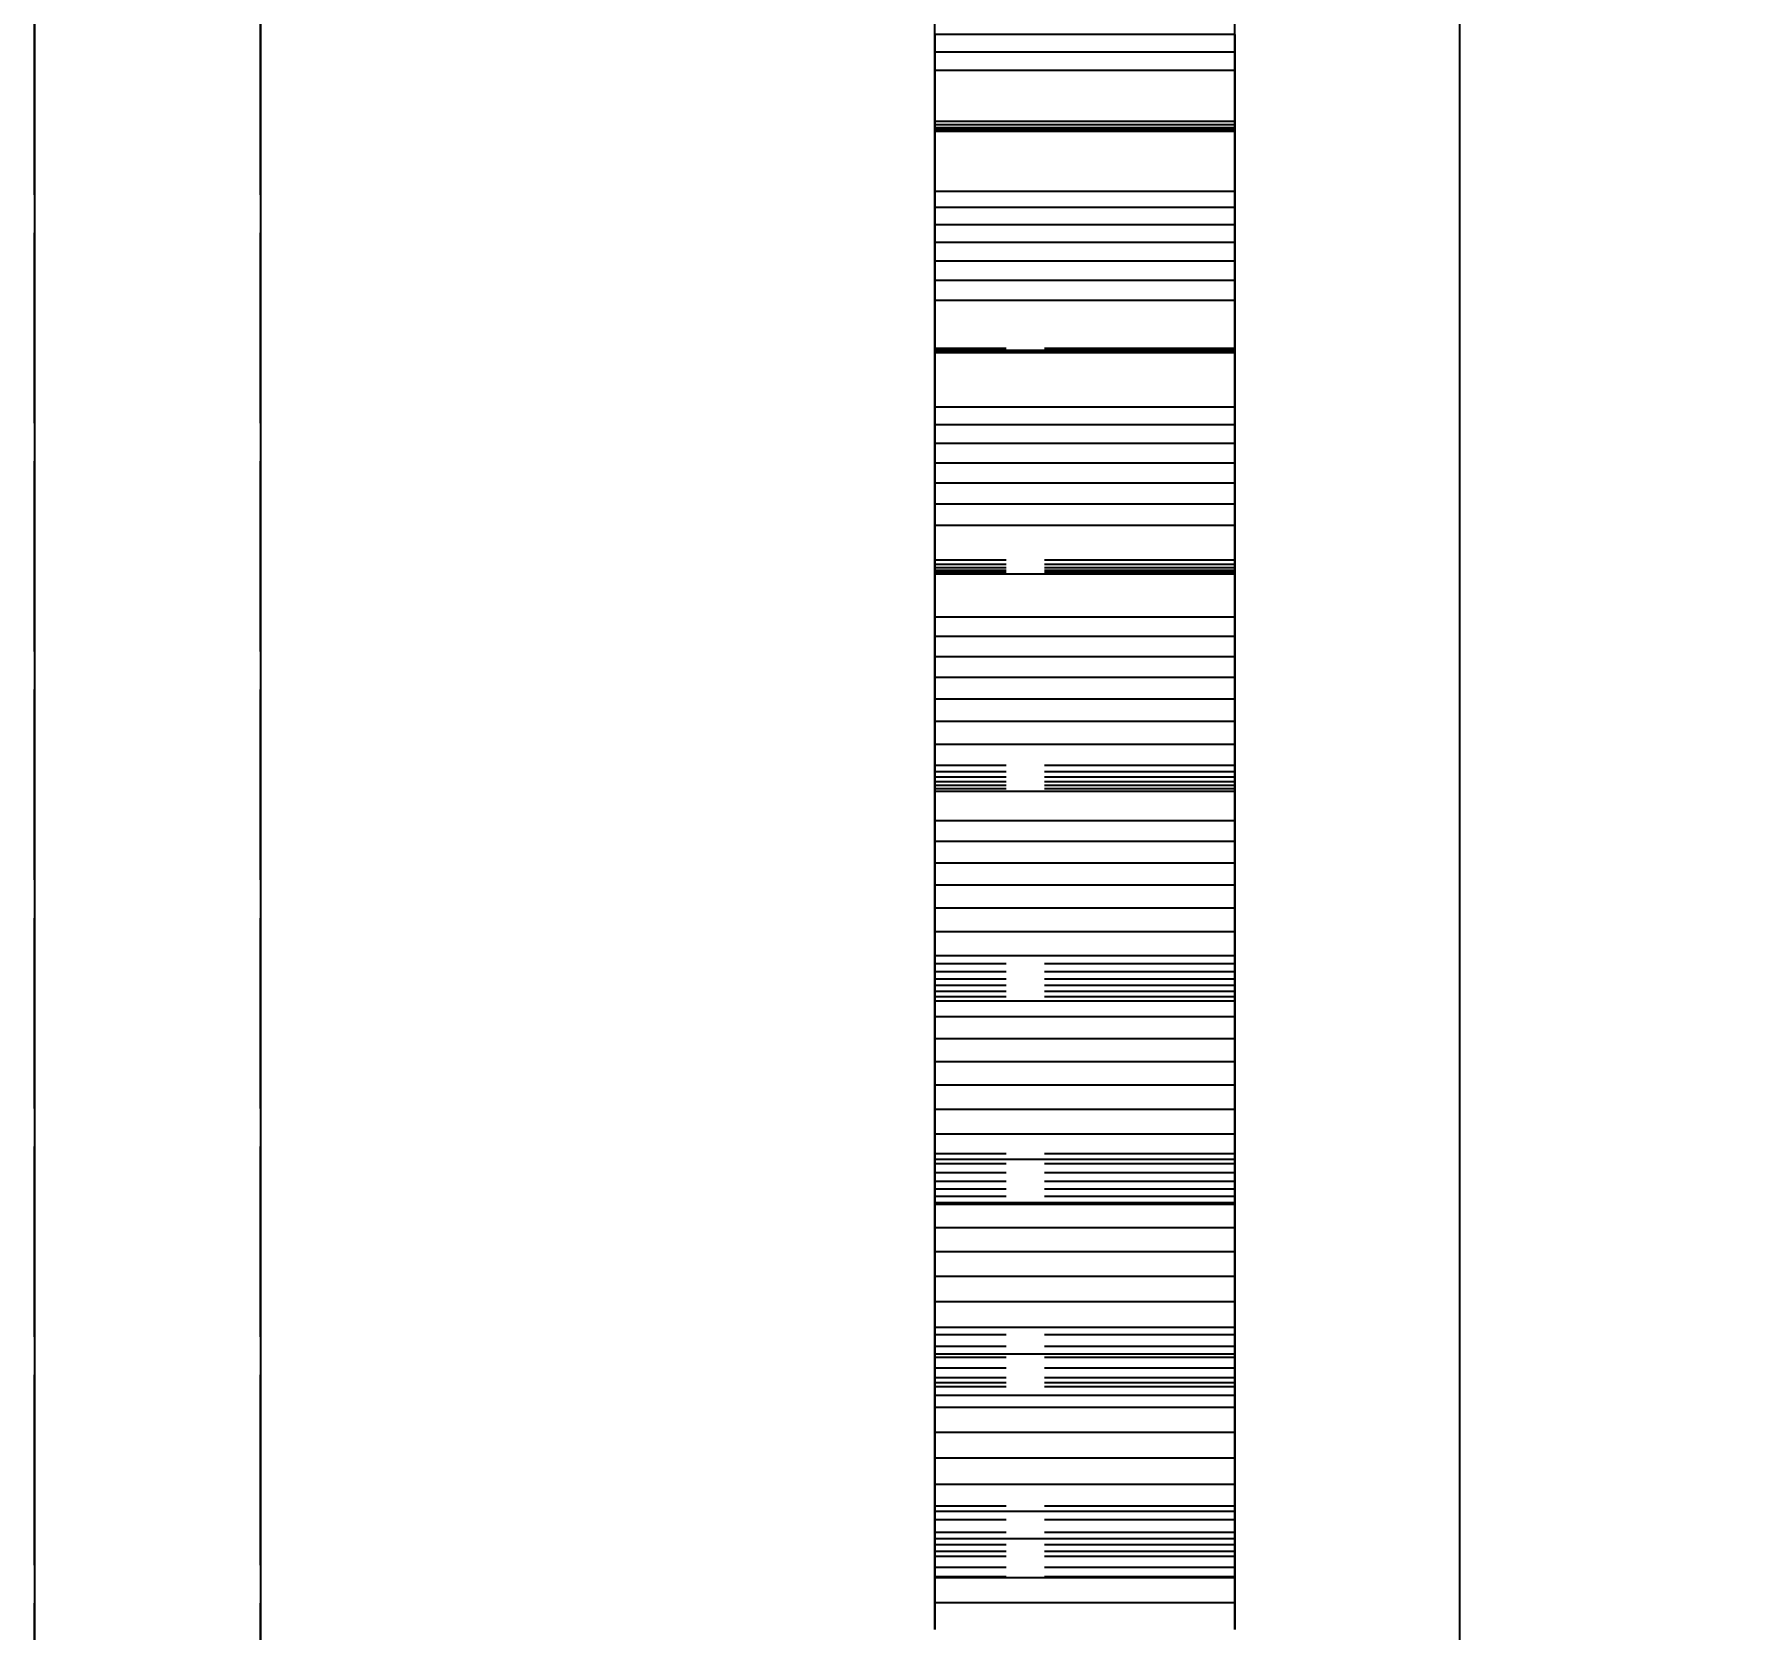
# Model space of a CAD drawing. Header units: millimetres. Extents: x -13 to 276, y -50 to 157.
# Drawn here: x 140.88 to 152.33, y -19.93 to -9.28 of the extents above; entities that cross this region are included whole.
import ezdxf

# ---------------------------------------------------------------- set-up
doc = ezdxf.new("R2010")
doc.units = ezdxf.units.MM
doc.linetypes.add('DASHED', pattern=[1.524, 1.27, -0.254])
for name, color, linetype in [('DIMS', 3, 'CONTINUOUS'), ('HIDDEN', 8, 'DASHED'), ('VISIBLE', 7, 'CONTINUOUS')]:
    doc.layers.add(name, color=color, linetype=linetype)
doc.styles.add('OpenSansCondensed-Light', font='OpenSansCondensed-Light.ttf')
doc.dimstyles.new('EZDXF', dxfattribs={"dimtxt": 0.25, "dimasz": 0.175, "dimexe": 0.375, "dimexo": 0.125, "dimgap": 0.1, "dimtad": 1, "dimlfac": 100, "dimzin": 12, "dimdsep": 46, "dimtxsty": 'OpenSansCondensed-Light', "dimblk": 'ARCHTICK', "dimcen": 2.5, "dimazin": 3, "dimtfac": 0.5, "dimtmove": 2, "dimatfit": 3})

# ---------------------------------------------------------------- blocks, each defined once
blk = doc.blocks.new('_ARCHTICK')
at = {"color": 0, "linetype": 'BYBLOCK', "const_width": 0.15}
blk.add_lwpolyline([(-0.5, -0.5), (0.5, 0.5)], dxfattribs=at)

msp = doc.modelspace()

# ---------------------------------------------------------------- linework, layer by layer
at = {"layer": 'HIDDEN'}
for points in [[(140.875, -48.455), (140.875, 57.045)], [(142.385, -48.455), (142.385, 57.045)], [(146.885, -9.2845), (146.885, -9.40295)], [(148.885, -9.2845), (146.885, -9.2845)], [(148.885, -9.2845), (148.885, -9.40295)], [(146.885, -9.40295), (146.885, -9.52603)], [(148.885, -9.40295), (146.885, -9.40295)], [(148.885, -9.40295), (148.885, -9.52603)], [(146.885, -9.52603), (146.885, -9.86501)], [(148.885, -9.52603), (146.885, -9.52603)], [(148.885, -9.52603), (148.885, -9.86501)], [(146.885, -9.86501), (146.885, -9.88865)], [(148.885, -9.86501), (146.885, -9.86501)], [(146.885, -9.88865), (146.885, -9.90756)], [(148.885, -9.88865), (146.885, -9.88865)], [(146.885, -9.90756), (146.885, -9.92156)], [(148.885, -9.90756), (146.885, -9.90756)], [(146.885, -9.92156), (146.885, -9.93043)], [(148.885, -9.92156), (146.885, -9.92156)], [(146.885, -9.93043), (146.885, -9.93388)], [(148.885, -9.93043), (146.885, -9.93043)], [(146.885, -9.93156), (146.885, -9.93388)], [(146.885, -9.93388), (146.885, -9.93156)], [(146.885, -9.93156), (146.885, -10.33248)], [(146.885, -9.93388), (146.885, -9.93156)], [(148.885, -9.93156), (146.885, -9.93156)], [(148.885, -9.93156), (146.885, -9.93156)], [(148.885, -9.93388), (146.885, -9.93388)], [(148.885, -9.86501), (148.885, -9.88865)], [(148.885, -9.88865), (148.885, -9.90756)], [(148.885, -9.90756), (148.885, -9.92156)], [(148.885, -9.92156), (148.885, -9.93043)], [(148.885, -9.93043), (148.885, -9.93388)], [(148.885, -9.93156), (148.885, -9.93388)], [(148.885, -9.93388), (148.885, -9.93156)], [(148.885, -9.93156), (148.885, -10.33248)], [(148.885, -9.93388), (148.885, -9.93156)], [(146.885, -10.33248), (146.885, -10.44092)], [(148.885, -10.33248), (146.885, -10.33248)], [(148.885, -10.33248), (148.885, -10.44092)], [(146.885, -10.44092), (146.885, -10.55502)], [(148.885, -10.44092), (146.885, -10.44092)], [(148.885, -10.44092), (148.885, -10.55502)], [(146.885, -10.55502), (146.885, -10.67439)], [(148.885, -10.55502), (146.885, -10.55502)], [(148.885, -10.55502), (148.885, -10.67439)], [(146.885, -10.67439), (146.885, -10.79873)], [(148.885, -10.67439), (146.885, -10.67439)], [(148.885, -10.67439), (148.885, -10.79873)], [(146.885, -10.79873), (146.885, -10.92779)], [(148.885, -10.79873), (146.885, -10.79873)], [(148.885, -10.79873), (148.885, -10.92779)], [(146.885, -10.92779), (146.885, -11.06137)], [(148.885, -10.92779), (146.885, -10.92779)], [(148.885, -10.92779), (148.885, -11.06137)], [(146.885, -11.06137), (146.885, -11.3934)], [(148.885, -11.06137), (146.885, -11.06137)], [(148.885, -11.06137), (148.885, -11.3934)], [(146.885, -11.38024), (146.885, -11.39559)], [(146.885, -11.40965), (146.885, -11.38024)], [(146.885, -11.38024), (146.885, -11.77197)], [(146.885, -11.39559), (146.885, -11.38024)], [(148.885, -11.38024), (146.885, -11.38024)], [(148.885, -11.38024), (146.885, -11.38024)], [(146.885, -11.3934), (146.885, -11.40352)], [(148.885, -11.3934), (146.885, -11.3934)], [(146.885, -11.39559), (146.885, -11.40527)], [(146.885, -11.40527), (146.885, -11.39559)], [(148.885, -11.39559), (146.885, -11.39559)], [(148.885, -11.39559), (146.885, -11.39559)], [(146.885, -11.40352), (146.885, -11.409)], [(148.885, -11.40352), (146.885, -11.40352)], [(146.885, -11.40527), (146.885, -11.40965)], [(146.885, -11.40965), (146.885, -11.40527)], [(148.885, -11.40527), (146.885, -11.40527)], [(148.885, -11.40527), (146.885, -11.40527)], [(146.885, -11.409), (146.885, -11.40965)], [(148.885, -11.409), (146.885, -11.409)], [(148.885, -11.40965), (146.885, -11.40965)], [(148.885, -11.38024), (148.885, -11.39559)], [(148.885, -11.40965), (148.885, -11.38024)], [(148.885, -11.38024), (148.885, -11.77197)], [(148.885, -11.39559), (148.885, -11.38024)], [(148.885, -11.3934), (148.885, -11.40352)], [(148.885, -11.39559), (148.885, -11.40527)], [(148.885, -11.40527), (148.885, -11.39559)], [(148.885, -11.40352), (148.885, -11.409)], [(148.885, -11.40527), (148.885, -11.40965)], [(148.885, -11.40965), (148.885, -11.40527)], [(148.885, -11.409), (148.885, -11.40965)], [(146.885, -11.77197), (146.885, -11.89099)], [(148.885, -11.77197), (146.885, -11.77197)], [(148.885, -11.77197), (148.885, -11.89099)], [(146.885, -11.89099), (146.885, -12.01554)], [(148.885, -11.89099), (146.885, -11.89099)], [(148.885, -11.89099), (148.885, -12.01554)], [(146.885, -12.01554), (146.885, -12.14521)], [(148.885, -12.01554), (146.885, -12.01554)], [(148.885, -12.01554), (148.885, -12.14521)], [(146.885, -12.14521), (146.885, -12.27971)], [(148.885, -12.14521), (146.885, -12.14521)], [(148.885, -12.14521), (148.885, -12.27971)], [(146.885, -12.27971), (146.885, -12.41881)], [(148.885, -12.27971), (146.885, -12.27971)], [(148.885, -12.27971), (148.885, -12.41881)], [(146.885, -12.41881), (146.885, -12.5623)], [(148.885, -12.41881), (146.885, -12.41881)], [(148.885, -12.41881), (148.885, -12.5623)], [(146.885, -12.5623), (146.885, -12.88588)], [(148.885, -12.5623), (146.885, -12.5623)], [(148.885, -12.5623), (148.885, -12.88588)], [(146.885, -12.79309), (146.885, -12.82139)], [(146.885, -12.88588), (146.885, -12.79309)], [(146.885, -12.79309), (146.885, -13.17386)], [(146.885, -12.82139), (146.885, -12.79309)], [(148.885, -12.79309), (146.885, -12.79309)], [(148.885, -12.79309), (146.885, -12.79309)], [(146.885, -12.82139), (146.885, -12.84417)], [(146.885, -12.84417), (146.885, -12.82139)], [(148.885, -12.82139), (146.885, -12.82139)], [(148.885, -12.82139), (146.885, -12.82139)], [(148.885, -12.79309), (148.885, -12.82139)], [(148.885, -12.88588), (148.885, -12.79309)], [(148.885, -12.79309), (148.885, -13.17386)], [(148.885, -12.82139), (148.885, -12.79309)], [(148.885, -12.82139), (148.885, -12.84417)], [(148.885, -12.84417), (148.885, -12.82139)], [(146.885, -12.84417), (146.885, -12.86177)], [(146.885, -12.86177), (146.885, -12.84417)], [(148.885, -12.84417), (146.885, -12.84417)], [(148.885, -12.84417), (146.885, -12.84417)], [(146.885, -12.86177), (146.885, -12.87446)], [(146.885, -12.87446), (146.885, -12.86177)], [(148.885, -12.86177), (146.885, -12.86177)], [(148.885, -12.86177), (146.885, -12.86177)], [(146.885, -12.87446), (146.885, -12.88244)], [(146.885, -12.88244), (146.885, -12.87446)], [(148.885, -12.87446), (146.885, -12.87446)], [(148.885, -12.87446), (146.885, -12.87446)], [(146.885, -12.88244), (146.885, -12.88588)], [(146.885, -12.88588), (146.885, -12.88244)], [(148.885, -12.88244), (146.885, -12.88244)], [(148.885, -12.88244), (146.885, -12.88244)], [(148.885, -12.88588), (146.885, -12.88588)], [(148.885, -12.84417), (148.885, -12.86177)], [(148.885, -12.86177), (148.885, -12.84417)], [(148.885, -12.86177), (148.885, -12.87446)], [(148.885, -12.87446), (148.885, -12.86177)], [(148.885, -12.87446), (148.885, -12.88244)], [(148.885, -12.88244), (148.885, -12.87446)], [(148.885, -12.88244), (148.885, -12.88588)], [(148.885, -12.88588), (148.885, -12.88244)], [(146.885, -13.17386), (146.885, -13.30294)], [(148.885, -13.17386), (146.885, -13.17386)], [(148.885, -13.17386), (148.885, -13.30294)], [(146.885, -13.30294), (146.885, -13.43737)], [(148.885, -13.30294), (146.885, -13.30294)], [(148.885, -13.30294), (148.885, -13.43737)], [(146.885, -13.43737), (146.885, -13.57676)], [(148.885, -13.43737), (146.885, -13.43737)], [(148.885, -13.43737), (148.885, -13.57676)], [(146.885, -13.57676), (146.885, -13.72083)], [(148.885, -13.57676), (146.885, -13.57676)], [(148.885, -13.57676), (148.885, -13.72083)], [(146.885, -13.72083), (146.885, -13.86934)], [(148.885, -13.72083), (146.885, -13.72083)], [(148.885, -13.72083), (148.885, -13.86934)], [(146.885, -13.86934), (146.885, -14.02211)], [(148.885, -13.86934), (146.885, -13.86934)], [(148.885, -13.86934), (148.885, -14.02211)], [(146.885, -14.02211), (146.885, -14.3358)], [(148.885, -14.02211), (146.885, -14.02211)], [(148.885, -14.02211), (148.885, -14.3358)], [(146.885, -14.16378), (146.885, -14.20491)], [(146.885, -14.3358), (146.885, -14.16378)], [(146.885, -14.16378), (146.885, -14.53191)], [(146.885, -14.20491), (146.885, -14.16378)], [(148.885, -14.16378), (146.885, -14.16378)], [(148.885, -14.16378), (146.885, -14.16378)], [(146.885, -14.20491), (146.885, -14.24068)], [(146.885, -14.24068), (146.885, -14.20491)], [(148.885, -14.20491), (146.885, -14.20491)], [(148.885, -14.20491), (146.885, -14.20491)], [(148.885, -14.16378), (148.885, -14.20491)], [(148.885, -14.3358), (148.885, -14.16378)], [(148.885, -14.16378), (148.885, -14.53191)], [(148.885, -14.20491), (148.885, -14.16378)], [(148.885, -14.20491), (148.885, -14.24068)], [(148.885, -14.24068), (148.885, -14.20491)], [(146.885, -14.24068), (146.885, -14.27143)], [(146.885, -14.27143), (146.885, -14.24068)], [(148.885, -14.24068), (146.885, -14.24068)], [(148.885, -14.24068), (146.885, -14.24068)], [(146.885, -14.27143), (146.885, -14.29741)], [(146.885, -14.29741), (146.885, -14.27143)], [(148.885, -14.27143), (146.885, -14.27143)], [(148.885, -14.27143), (146.885, -14.27143)], [(146.885, -14.29741), (146.885, -14.31881)], [(146.885, -14.31881), (146.885, -14.29741)], [(148.885, -14.29741), (146.885, -14.29741)], [(148.885, -14.29741), (146.885, -14.29741)], [(146.885, -14.31881), (146.885, -14.3358)], [(146.885, -14.3358), (146.885, -14.31881)], [(148.885, -14.31881), (146.885, -14.31881)], [(148.885, -14.31881), (146.885, -14.31881)], [(148.885, -14.24068), (148.885, -14.27143)], [(148.885, -14.27143), (148.885, -14.24068)], [(148.885, -14.27143), (148.885, -14.29741)], [(148.885, -14.29741), (148.885, -14.27143)], [(148.885, -14.29741), (148.885, -14.31881)], [(148.885, -14.31881), (148.885, -14.29741)], [(148.885, -14.31881), (148.885, -14.3358)], [(148.885, -14.3358), (148.885, -14.31881)], [(148.885, -14.3358), (146.885, -14.3358)], [(146.885, -14.53191), (146.885, -14.67046)], [(148.885, -14.53191), (146.885, -14.53191)], [(148.885, -14.53191), (148.885, -14.67046)], [(146.885, -14.67046), (146.885, -14.81417)], [(148.885, -14.67046), (146.885, -14.67046)], [(148.885, -14.67046), (148.885, -14.81417)], [(146.885, -14.81417), (146.885, -14.96266)], [(148.885, -14.81417), (146.885, -14.81417)], [(148.885, -14.81417), (148.885, -14.96266)], [(146.885, -14.96266), (146.885, -15.11565)], [(148.885, -14.96266), (146.885, -14.96266)], [(148.885, -14.96266), (148.885, -15.11565)], [(146.885, -15.11565), (146.885, -15.27292)], [(148.885, -15.11565), (146.885, -15.11565)], [(148.885, -15.11565), (148.885, -15.27292)], [(146.885, -15.27292), (146.885, -15.43427)], [(148.885, -15.27292), (146.885, -15.27292)], [(148.885, -15.27292), (148.885, -15.43427)], [(146.885, -15.43427), (146.885, -15.73667)], [(148.885, -15.43427), (146.885, -15.43427)], [(148.885, -15.43427), (148.885, -15.73667)], [(146.885, -15.4862), (146.885, -15.53997)], [(146.885, -15.73667), (146.885, -15.4862)], [(146.885, -15.4862), (146.885, -15.84003)], [(146.885, -15.53997), (146.885, -15.4862)], [(148.885, -15.4862), (146.885, -15.4862)], [(148.885, -15.4862), (146.885, -15.4862)], [(146.885, -15.53997), (146.885, -15.58857)], [(146.885, -15.58857), (146.885, -15.53997)], [(148.885, -15.53997), (146.885, -15.53997)], [(148.885, -15.53997), (146.885, -15.53997)], [(148.885, -15.4862), (148.885, -15.53997)], [(148.885, -15.73667), (148.885, -15.4862)], [(148.885, -15.4862), (148.885, -15.84003)], [(148.885, -15.53997), (148.885, -15.4862)], [(148.885, -15.53997), (148.885, -15.58857)], [(148.885, -15.58857), (148.885, -15.53997)], [(146.885, -15.58857), (146.885, -15.63233)], [(146.885, -15.63233), (146.885, -15.58857)], [(148.885, -15.58857), (146.885, -15.58857)], [(148.885, -15.58857), (146.885, -15.58857)], [(146.885, -15.63233), (146.885, -15.67148)], [(146.885, -15.67148), (146.885, -15.63233)], [(148.885, -15.63233), (146.885, -15.63233)], [(148.885, -15.63233), (146.885, -15.63233)], [(146.885, -15.67148), (146.885, -15.70621)], [(146.885, -15.70621), (146.885, -15.67148)], [(148.885, -15.67148), (146.885, -15.67148)], [(148.885, -15.67148), (146.885, -15.67148)], [(148.885, -15.58857), (148.885, -15.63233)], [(148.885, -15.63233), (148.885, -15.58857)], [(148.885, -15.63233), (148.885, -15.67148)], [(148.885, -15.67148), (148.885, -15.63233)], [(148.885, -15.67148), (148.885, -15.70621)], [(148.885, -15.70621), (148.885, -15.67148)], [(146.885, -15.70621), (146.885, -15.73667)], [(146.885, -15.73667), (146.885, -15.70621)], [(148.885, -15.70621), (146.885, -15.70621)], [(148.885, -15.70621), (146.885, -15.70621)], [(148.885, -15.73667), (146.885, -15.73667)], [(148.885, -15.70621), (148.885, -15.73667)], [(148.885, -15.73667), (148.885, -15.70621)], [(146.885, -15.84003), (146.885, -15.98744)], [(148.885, -15.84003), (146.885, -15.84003)], [(148.885, -15.84003), (148.885, -15.98744)], [(146.885, -15.98744), (146.885, -16.13979)], [(148.885, -15.98744), (146.885, -15.98744)], [(148.885, -15.98744), (148.885, -16.13979)], [(146.885, -16.13979), (146.885, -16.29672)], [(148.885, -16.13979), (146.885, -16.13979)], [(148.885, -16.13979), (148.885, -16.29672)], [(146.885, -16.29672), (146.885, -16.45795)], [(148.885, -16.29672), (146.885, -16.29672)], [(148.885, -16.29672), (148.885, -16.45795)], [(146.885, -16.45795), (146.885, -16.62327)], [(148.885, -16.45795), (146.885, -16.45795)], [(148.885, -16.45795), (148.885, -16.62327)], [(146.885, -16.62327), (146.885, -16.79248)], [(148.885, -16.62327), (146.885, -16.62327)], [(148.885, -16.62327), (148.885, -16.79248)], [(146.885, -16.75444), (146.885, -16.82061)], [(146.885, -17.08225), (146.885, -16.75444)], [(146.885, -16.75444), (146.885, -17.09239)], [(146.885, -16.82061), (146.885, -16.75444)], [(148.885, -16.75444), (146.885, -16.75444)], [(148.885, -16.75444), (146.885, -16.75444)], [(146.885, -16.79248), (146.885, -17.08225)], [(148.885, -16.79248), (146.885, -16.79248)], [(146.885, -16.82061), (146.885, -16.88182)], [(146.885, -16.88182), (146.885, -16.82061)], [(148.885, -16.82061), (146.885, -16.82061)], [(148.885, -16.82061), (146.885, -16.82061)], [(148.885, -16.75444), (148.885, -16.82061)], [(148.885, -17.08225), (148.885, -16.75444)], [(148.885, -16.75444), (148.885, -17.09239)], [(148.885, -16.82061), (148.885, -16.75444)], [(148.885, -16.79248), (148.885, -17.08225)], [(148.885, -16.82061), (148.885, -16.88182)], [(148.885, -16.88182), (148.885, -16.82061)], [(146.885, -16.88182), (146.885, -16.9384)], [(146.885, -16.9384), (146.885, -16.88182)], [(148.885, -16.88182), (146.885, -16.88182)], [(148.885, -16.88182), (146.885, -16.88182)], [(146.885, -16.9384), (146.885, -16.99055)], [(146.885, -16.99055), (146.885, -16.9384)], [(148.885, -16.9384), (146.885, -16.9384)], [(148.885, -16.9384), (146.885, -16.9384)], [(148.885, -16.88182), (148.885, -16.9384)], [(148.885, -16.9384), (148.885, -16.88182)], [(148.885, -16.9384), (148.885, -16.99055)], [(148.885, -16.99055), (148.885, -16.9384)], [(146.885, -16.99055), (146.885, -17.03845)], [(146.885, -17.03845), (146.885, -16.99055)], [(148.885, -16.99055), (146.885, -16.99055)], [(148.885, -16.99055), (146.885, -16.99055)], [(146.885, -17.03845), (146.885, -17.08225)], [(146.885, -17.08225), (146.885, -17.03845)], [(148.885, -17.03845), (146.885, -17.03845)], [(148.885, -17.03845), (146.885, -17.03845)], [(148.885, -16.99055), (148.885, -17.03845)], [(148.885, -17.03845), (148.885, -16.99055)], [(148.885, -17.03845), (148.885, -17.08225)], [(148.885, -17.08225), (148.885, -17.03845)], [(148.885, -17.08225), (146.885, -17.08225)], [(146.885, -17.09239), (146.885, -17.248)], [(148.885, -17.09239), (146.885, -17.09239)], [(148.885, -17.09239), (148.885, -17.248)], [(146.885, -17.248), (146.885, -17.40831)], [(148.885, -17.248), (146.885, -17.248)], [(148.885, -17.248), (148.885, -17.40831)], [(146.885, -17.40831), (146.885, -17.57297)], [(148.885, -17.40831), (146.885, -17.40831)], [(148.885, -17.40831), (148.885, -17.57297)], [(146.885, -17.57297), (146.885, -17.74173)], [(148.885, -17.57297), (146.885, -17.57297)], [(148.885, -17.57297), (148.885, -17.74173)], [(146.885, -17.74173), (146.885, -17.91436)], [(148.885, -17.74173), (146.885, -17.74173)], [(148.885, -17.74173), (148.885, -17.91436)], [(146.885, -17.91436), (146.885, -18.09068)], [(148.885, -17.91436), (146.885, -17.91436)], [(146.885, -17.96283), (146.885, -18.0411)], [(146.885, -18.2834), (146.885, -17.96283)], [(146.885, -17.96283), (146.885, -18.2834)], [(146.885, -18.0411), (146.885, -17.96283)], [(148.885, -17.96283), (146.885, -17.96283)], [(148.885, -17.96283), (146.885, -17.96283)], [(148.885, -17.91436), (148.885, -18.09068)], [(148.885, -17.96283), (148.885, -18.0411)], [(148.885, -18.2834), (148.885, -17.96283)], [(148.885, -17.96283), (148.885, -18.2834)], [(148.885, -18.0411), (148.885, -17.96283)], [(146.885, -18.0411), (146.885, -18.11466)], [(146.885, -18.11466), (146.885, -18.0411)], [(148.885, -18.0411), (146.885, -18.0411)], [(148.885, -18.0411), (146.885, -18.0411)], [(146.885, -18.09068), (146.885, -18.36651)], [(148.885, -18.09068), (146.885, -18.09068)], [(148.885, -18.0411), (148.885, -18.11466)], [(148.885, -18.11466), (148.885, -18.0411)], [(148.885, -18.09068), (148.885, -18.36651)], [(146.885, -18.11466), (146.885, -18.1838)], [(146.885, -18.1838), (146.885, -18.11466)], [(148.885, -18.11466), (146.885, -18.11466)], [(148.885, -18.11466), (146.885, -18.11466)], [(146.885, -18.1838), (146.885, -18.24872)], [(146.885, -18.24872), (146.885, -18.1838)], [(148.885, -18.1838), (146.885, -18.1838)], [(148.885, -18.1838), (146.885, -18.1838)], [(148.885, -18.11466), (148.885, -18.1838)], [(148.885, -18.1838), (148.885, -18.11466)], [(148.885, -18.1838), (148.885, -18.24872)], [(148.885, -18.24872), (148.885, -18.1838)], [(146.885, -18.24872), (146.885, -18.30958)], [(146.885, -18.30958), (146.885, -18.24872)], [(148.885, -18.24872), (146.885, -18.24872)], [(148.885, -18.24872), (146.885, -18.24872)], [(146.885, -18.36651), (146.885, -18.2834)], [(146.885, -18.2834), (146.885, -18.44651)], [(148.885, -18.2834), (146.885, -18.2834)], [(148.885, -18.2834), (146.885, -18.2834)], [(146.885, -18.30958), (146.885, -18.36651)], [(146.885, -18.36651), (146.885, -18.30958)], [(148.885, -18.30958), (146.885, -18.30958)], [(148.885, -18.30958), (146.885, -18.30958)], [(148.885, -18.24872), (148.885, -18.30958)], [(148.885, -18.30958), (148.885, -18.24872)], [(148.885, -18.36651), (148.885, -18.2834)], [(148.885, -18.2834), (148.885, -18.44651)], [(148.885, -18.30958), (148.885, -18.36651)], [(148.885, -18.36651), (148.885, -18.30958)], [(148.885, -18.36651), (146.885, -18.36651)], [(146.885, -18.44651), (146.885, -18.61406)], [(148.885, -18.44651), (146.885, -18.44651)], [(148.885, -18.44651), (148.885, -18.61406)], [(146.885, -18.61406), (146.885, -18.78573)], [(148.885, -18.61406), (146.885, -18.61406)], [(148.885, -18.61406), (148.885, -18.78573)], [(146.885, -18.78573), (146.885, -18.96125)], [(148.885, -18.78573), (146.885, -18.78573)], [(148.885, -18.78573), (148.885, -18.96125)], [(146.885, -18.96125), (146.885, -19.14042)], [(148.885, -18.96125), (146.885, -18.96125)], [(148.885, -18.96125), (148.885, -19.14042)], [(146.885, -19.10599), (146.885, -19.19601)], [(146.885, -19.40773), (146.885, -19.10599)], [(146.885, -19.10599), (146.885, -19.40773)], [(146.885, -19.19601), (146.885, -19.10599)], [(148.885, -19.10599), (146.885, -19.10599)], [(148.885, -19.10599), (146.885, -19.10599)], [(148.885, -19.10599), (148.885, -19.19601)], [(148.885, -19.40773), (148.885, -19.10599)], [(148.885, -19.10599), (148.885, -19.40773)], [(148.885, -19.19601), (148.885, -19.10599)], [(146.885, -19.14042), (146.885, -19.32307)], [(148.885, -19.14042), (146.885, -19.14042)], [(146.885, -19.19601), (146.885, -19.28158)], [(146.885, -19.28158), (146.885, -19.19601)], [(148.885, -19.19601), (146.885, -19.19601)], [(148.885, -19.19601), (146.885, -19.19601)], [(148.885, -19.14042), (148.885, -19.32307)], [(148.885, -19.19601), (148.885, -19.28158)], [(148.885, -19.28158), (148.885, -19.19601)], [(146.885, -19.28158), (146.885, -19.36297)], [(146.885, -19.36297), (146.885, -19.28158)], [(148.885, -19.28158), (146.885, -19.28158)], [(148.885, -19.28158), (146.885, -19.28158)], [(146.885, -19.32307), (146.885, -19.58374)], [(148.885, -19.32307), (146.885, -19.32307)], [(146.885, -19.36297), (146.885, -19.44037)], [(146.885, -19.44037), (146.885, -19.36297)], [(148.885, -19.36297), (146.885, -19.36297)], [(148.885, -19.36297), (146.885, -19.36297)], [(148.885, -19.28158), (148.885, -19.36297)], [(148.885, -19.36297), (148.885, -19.28158)], [(148.885, -19.32307), (148.885, -19.58374)], [(148.885, -19.36297), (148.885, -19.44037)], [(148.885, -19.44037), (148.885, -19.36297)], [(146.885, -19.57762), (146.885, -19.40773)], [(146.885, -19.40773), (146.885, -19.57762)], [(148.885, -19.40773), (146.885, -19.40773)], [(148.885, -19.40773), (146.885, -19.40773)], [(146.885, -19.44037), (146.885, -19.51391)], [(146.885, -19.51391), (146.885, -19.44037)], [(148.885, -19.44037), (146.885, -19.44037)], [(148.885, -19.44037), (146.885, -19.44037)], [(148.885, -19.57762), (148.885, -19.40773)], [(148.885, -19.40773), (148.885, -19.57762)], [(148.885, -19.44037), (148.885, -19.51391)], [(148.885, -19.51391), (148.885, -19.44037)], [(146.885, -19.51391), (146.885, -19.58374)], [(146.885, -19.58374), (146.885, -19.51391)], [(148.885, -19.51391), (146.885, -19.51391)], [(148.885, -19.51391), (146.885, -19.51391)], [(146.885, -19.58374), (146.885, -19.57762)], [(146.885, -19.57762), (146.885, -19.75167)], [(148.885, -19.57762), (146.885, -19.57762)], [(148.885, -19.57762), (146.885, -19.57762)], [(148.885, -19.58374), (146.885, -19.58374)], [(148.885, -19.51391), (148.885, -19.58374)], [(148.885, -19.58374), (148.885, -19.51391)], [(148.885, -19.58374), (148.885, -19.57762)], [(148.885, -19.57762), (148.885, -19.75167)], [(146.885, -19.75167), (146.885, -19.92957)], [(148.885, -19.75167), (146.885, -19.75167)], [(148.885, -19.75167), (148.885, -19.92957)]]:
    msp.add_lwpolyline(points, dxfattribs=at)
at = {"layer": 'VISIBLE'}
for points in [[(140.875, 57.045), (140.875, -48.455)], [(142.385, 57.045), (142.385, -48.455)], [(146.885, -9.2845), (146.885, -9.17089)], [(148.885, -9.2845), (148.885, -9.17089)], [(146.885, -9.40295), (146.885, -9.2845)], [(148.885, -9.2845), (146.885, -9.2845)], [(148.885, -9.40295), (148.885, -9.2845)], [(146.885, -9.52603), (146.885, -9.40295)], [(148.885, -9.40295), (146.885, -9.40295)], [(148.885, -9.52603), (148.885, -9.40295)], [(146.885, -9.86501), (146.885, -9.52603)], [(148.885, -9.52603), (146.885, -9.52603)], [(148.885, -9.86501), (148.885, -9.52603)], [(146.885, -9.88865), (146.885, -9.86501)], [(148.885, -9.86501), (146.885, -9.86501)], [(146.885, -9.90756), (146.885, -9.88865)], [(148.885, -9.88865), (146.885, -9.88865)], [(146.885, -9.92156), (146.885, -9.90756)], [(148.885, -9.90756), (146.885, -9.90756)], [(146.885, -9.93043), (146.885, -9.92156)], [(148.885, -9.92156), (146.885, -9.92156)], [(146.885, -9.93388), (146.885, -9.93043)], [(148.885, -9.93043), (146.885, -9.93043)], [(146.885, -10.33248), (146.885, -9.93388)], [(148.885, -9.93388), (146.885, -9.93388)], [(148.885, -9.88865), (148.885, -9.86501)], [(148.885, -9.90756), (148.885, -9.88865)], [(148.885, -9.92156), (148.885, -9.90756)], [(148.885, -9.93043), (148.885, -9.92156)], [(148.885, -9.93388), (148.885, -9.93043)], [(148.885, -10.33248), (148.885, -9.93388)], [(146.885, -10.44092), (146.885, -10.33248)], [(148.885, -10.33248), (146.885, -10.33248)], [(148.885, -10.44092), (148.885, -10.33248)], [(146.885, -10.55502), (146.885, -10.44092)], [(148.885, -10.44092), (146.885, -10.44092)], [(148.885, -10.55502), (148.885, -10.44092)], [(146.885, -10.67439), (146.885, -10.55502)], [(148.885, -10.55502), (146.885, -10.55502)], [(148.885, -10.67439), (148.885, -10.55502)], [(146.885, -10.79873), (146.885, -10.67439)], [(148.885, -10.67439), (146.885, -10.67439)], [(148.885, -10.79873), (148.885, -10.67439)], [(146.885, -10.92779), (146.885, -10.79873)], [(148.885, -10.79873), (146.885, -10.79873)], [(148.885, -10.92779), (148.885, -10.79873)], [(146.885, -11.06137), (146.885, -10.92779)], [(148.885, -10.92779), (146.885, -10.92779)], [(148.885, -11.06137), (148.885, -10.92779)], [(146.885, -11.3934), (146.885, -11.06137)], [(148.885, -11.06137), (146.885, -11.06137)], [(148.885, -11.3934), (148.885, -11.06137)], [(146.885, -11.40352), (146.885, -11.3934)], [(148.885, -11.3934), (146.885, -11.3934)], [(146.885, -11.409), (146.885, -11.40352)], [(148.885, -11.40352), (146.885, -11.40352)], [(146.885, -11.40965), (146.885, -11.409)], [(148.885, -11.409), (146.885, -11.409)], [(146.885, -11.77197), (146.885, -11.40965)], [(148.885, -11.40965), (146.885, -11.40965)], [(148.885, -11.40352), (148.885, -11.3934)], [(148.885, -11.409), (148.885, -11.40352)], [(148.885, -11.40965), (148.885, -11.409)], [(148.885, -11.77197), (148.885, -11.40965)], [(146.885, -11.89099), (146.885, -11.77197)], [(148.885, -11.77197), (146.885, -11.77197)], [(148.885, -11.89099), (148.885, -11.77197)], [(146.885, -12.01554), (146.885, -11.89099)], [(148.885, -11.89099), (146.885, -11.89099)], [(148.885, -12.01554), (148.885, -11.89099)], [(146.885, -12.14521), (146.885, -12.01554)], [(148.885, -12.01554), (146.885, -12.01554)], [(148.885, -12.14521), (148.885, -12.01554)], [(146.885, -12.27971), (146.885, -12.14521)], [(148.885, -12.14521), (146.885, -12.14521)], [(148.885, -12.27971), (148.885, -12.14521)], [(146.885, -12.41881), (146.885, -12.27971)], [(148.885, -12.27971), (146.885, -12.27971)], [(148.885, -12.41881), (148.885, -12.27971)], [(146.885, -12.5623), (146.885, -12.41881)], [(148.885, -12.41881), (146.885, -12.41881)], [(148.885, -12.5623), (148.885, -12.41881)], [(146.885, -12.88588), (146.885, -12.5623)], [(148.885, -12.5623), (146.885, -12.5623)], [(148.885, -12.88588), (148.885, -12.5623)], [(146.885, -13.17386), (146.885, -12.88588)], [(148.885, -12.88588), (146.885, -12.88588)], [(148.885, -13.17386), (148.885, -12.88588)], [(146.885, -13.30294), (146.885, -13.17386)], [(148.885, -13.17386), (146.885, -13.17386)], [(148.885, -13.30294), (148.885, -13.17386)], [(146.885, -13.43737), (146.885, -13.30294)], [(148.885, -13.30294), (146.885, -13.30294)], [(148.885, -13.43737), (148.885, -13.30294)], [(146.885, -13.57676), (146.885, -13.43737)], [(148.885, -13.43737), (146.885, -13.43737)], [(148.885, -13.57676), (148.885, -13.43737)], [(146.885, -13.72083), (146.885, -13.57676)], [(148.885, -13.57676), (146.885, -13.57676)], [(148.885, -13.72083), (148.885, -13.57676)], [(146.885, -13.86934), (146.885, -13.72083)], [(148.885, -13.72083), (146.885, -13.72083)], [(148.885, -13.86934), (148.885, -13.72083)], [(146.885, -14.02211), (146.885, -13.86934)], [(148.885, -13.86934), (146.885, -13.86934)], [(148.885, -14.02211), (148.885, -13.86934)], [(146.885, -14.3358), (146.885, -14.02211)], [(148.885, -14.02211), (146.885, -14.02211)], [(148.885, -14.3358), (148.885, -14.02211)], [(146.885, -14.53191), (146.885, -14.3358)], [(148.885, -14.3358), (146.885, -14.3358)], [(148.885, -14.53191), (148.885, -14.3358)], [(146.885, -14.67046), (146.885, -14.53191)], [(148.885, -14.53191), (146.885, -14.53191)], [(148.885, -14.67046), (148.885, -14.53191)], [(146.885, -14.81417), (146.885, -14.67046)], [(148.885, -14.67046), (146.885, -14.67046)], [(148.885, -14.81417), (148.885, -14.67046)], [(146.885, -14.96266), (146.885, -14.81417)], [(148.885, -14.81417), (146.885, -14.81417)], [(148.885, -14.96266), (148.885, -14.81417)], [(146.885, -15.11565), (146.885, -14.96266)], [(148.885, -14.96266), (146.885, -14.96266)], [(148.885, -15.11565), (148.885, -14.96266)], [(146.885, -15.27292), (146.885, -15.11565)], [(148.885, -15.11565), (146.885, -15.11565)], [(148.885, -15.27292), (148.885, -15.11565)], [(146.885, -15.43427), (146.885, -15.27292)], [(148.885, -15.27292), (146.885, -15.27292)], [(148.885, -15.43427), (148.885, -15.27292)], [(146.885, -15.73667), (146.885, -15.43427)], [(148.885, -15.43427), (146.885, -15.43427)], [(148.885, -15.73667), (148.885, -15.43427)], [(146.885, -15.84003), (146.885, -15.73667)], [(148.885, -15.73667), (146.885, -15.73667)], [(148.885, -15.84003), (148.885, -15.73667)], [(146.885, -15.98744), (146.885, -15.84003)], [(148.885, -15.84003), (146.885, -15.84003)], [(148.885, -15.98744), (148.885, -15.84003)], [(146.885, -16.13979), (146.885, -15.98744)], [(148.885, -15.98744), (146.885, -15.98744)], [(148.885, -16.13979), (148.885, -15.98744)], [(146.885, -16.29672), (146.885, -16.13979)], [(148.885, -16.13979), (146.885, -16.13979)], [(148.885, -16.29672), (148.885, -16.13979)], [(146.885, -16.45795), (146.885, -16.29672)], [(148.885, -16.29672), (146.885, -16.29672)], [(148.885, -16.45795), (148.885, -16.29672)], [(146.885, -16.62327), (146.885, -16.45795)], [(148.885, -16.45795), (146.885, -16.45795)], [(148.885, -16.62327), (148.885, -16.45795)], [(146.885, -16.79248), (146.885, -16.62327)], [(148.885, -16.62327), (146.885, -16.62327)], [(148.885, -16.79248), (148.885, -16.62327)], [(146.885, -17.08225), (146.885, -16.79248)], [(148.885, -16.79248), (146.885, -16.79248)], [(148.885, -17.08225), (148.885, -16.79248)], [(146.885, -17.09239), (146.885, -17.08225)], [(148.885, -17.08225), (146.885, -17.08225)], [(146.885, -17.248), (146.885, -17.09239)], [(148.885, -17.09239), (146.885, -17.09239)], [(148.885, -17.09239), (148.885, -17.08225)], [(148.885, -17.248), (148.885, -17.09239)], [(146.885, -17.40831), (146.885, -17.248)], [(148.885, -17.248), (146.885, -17.248)], [(148.885, -17.40831), (148.885, -17.248)], [(146.885, -17.57297), (146.885, -17.40831)], [(148.885, -17.40831), (146.885, -17.40831)], [(148.885, -17.57297), (148.885, -17.40831)], [(146.885, -17.74173), (146.885, -17.57297)], [(148.885, -17.57297), (146.885, -17.57297)], [(148.885, -17.74173), (148.885, -17.57297)], [(146.885, -17.91436), (146.885, -17.74173)], [(148.885, -17.74173), (146.885, -17.74173)], [(148.885, -17.91436), (148.885, -17.74173)], [(146.885, -18.09068), (146.885, -17.91436)], [(148.885, -17.91436), (146.885, -17.91436)], [(148.885, -18.09068), (148.885, -17.91436)], [(146.885, -18.36651), (146.885, -18.09068)], [(148.885, -18.09068), (146.885, -18.09068)], [(148.885, -18.36651), (148.885, -18.09068)], [(146.885, -18.44651), (146.885, -18.36651)], [(148.885, -18.36651), (146.885, -18.36651)], [(146.885, -18.61406), (146.885, -18.44651)], [(148.885, -18.44651), (146.885, -18.44651)], [(148.885, -18.44651), (148.885, -18.36651)], [(148.885, -18.61406), (148.885, -18.44651)], [(146.885, -18.78573), (146.885, -18.61406)], [(148.885, -18.61406), (146.885, -18.61406)], [(148.885, -18.78573), (148.885, -18.61406)], [(146.885, -18.96125), (146.885, -18.78573)], [(148.885, -18.78573), (146.885, -18.78573)], [(148.885, -18.96125), (148.885, -18.78573)], [(146.885, -19.14042), (146.885, -18.96125)], [(148.885, -18.96125), (146.885, -18.96125)], [(148.885, -19.14042), (148.885, -18.96125)], [(146.885, -19.32307), (146.885, -19.14042)], [(148.885, -19.14042), (146.885, -19.14042)], [(148.885, -19.32307), (148.885, -19.14042)], [(146.885, -19.58374), (146.885, -19.32307)], [(148.885, -19.32307), (146.885, -19.32307)], [(148.885, -19.58374), (148.885, -19.32307)], [(146.885, -19.75167), (146.885, -19.58374)], [(148.885, -19.58374), (146.885, -19.58374)], [(148.885, -19.75167), (148.885, -19.58374)], [(146.885, -19.92957), (146.885, -19.75167)], [(148.885, -19.75167), (146.885, -19.75167)], [(148.885, -19.92957), (148.885, -19.75167)]]:
    msp.add_lwpolyline(points, dxfattribs=at)

# ---------------------------------------------------------------- dimensions: what is measured, and where the dimension line sits
at = {"layer": 'DIMS'}
msp.add_linear_dim(base=(150.385, 58.045), p1=(142.385, 58.045), p2=(142.385, -49.455), angle=90, dimstyle='EZDXF', override={"dimtxt": 1.6, "dimasz": 1, "dimexe": 0.6, "dimexo": 0.5, "dimdec": 2}, dxfattribs=at).render()

doc.saveas('drawing.dxf')
